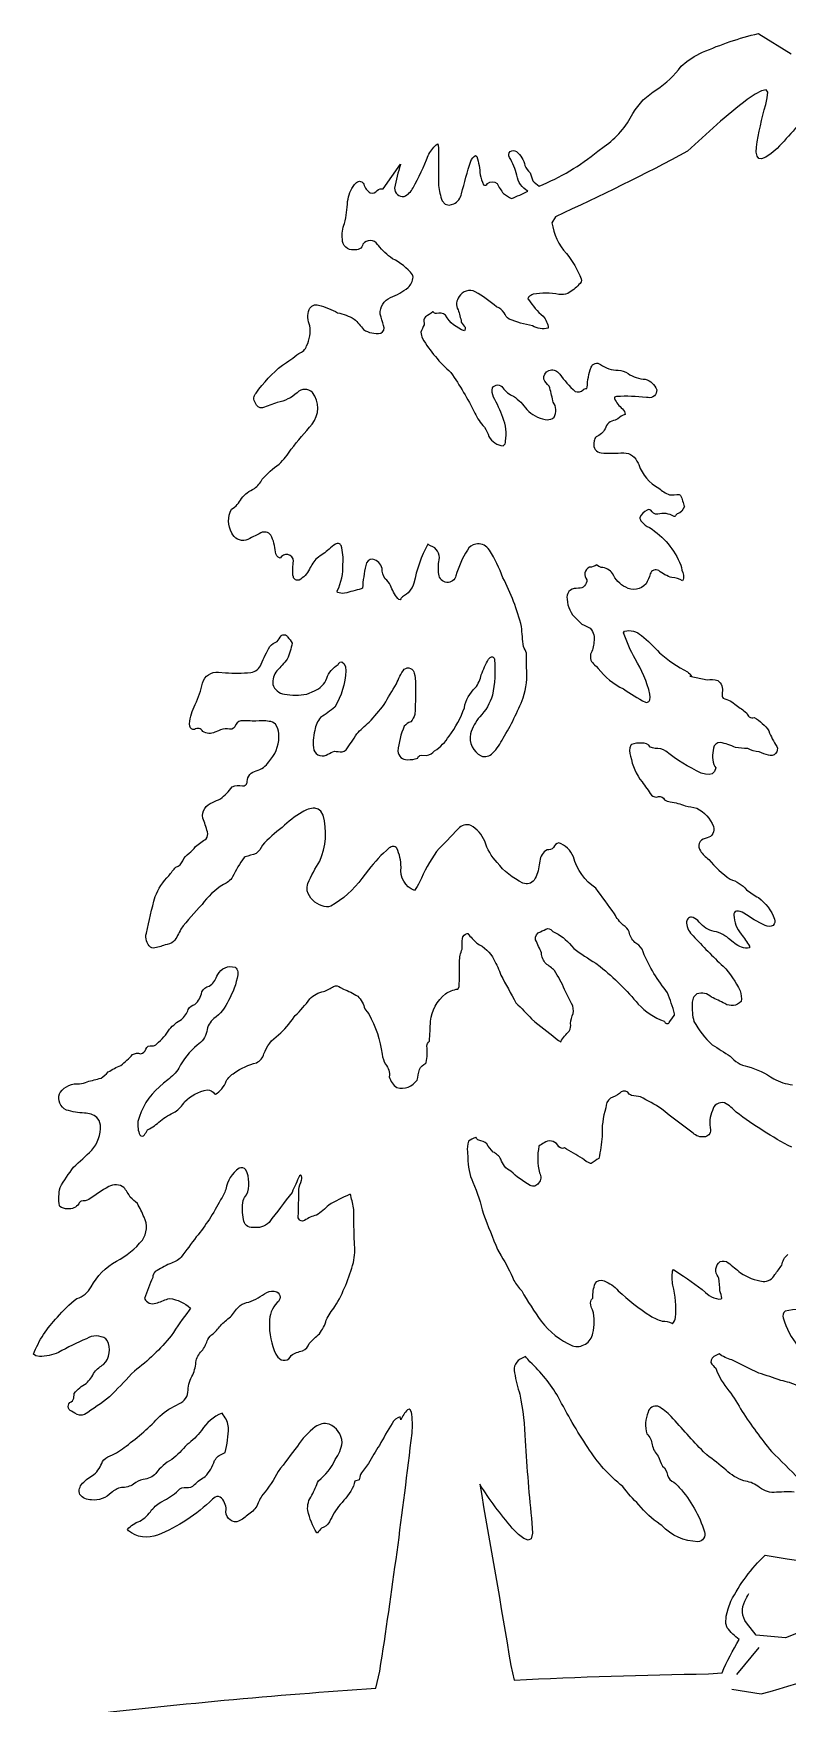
# Model space of a CAD drawing. Extents: x 0.5 to 31.2, y -0.2 to 53.7.
# Drawn here: x 2.02 to 8.26, y 36.66 to 50.48 of the extents above; entities that cross this region are included whole.
import ezdxf

# ---------------------------------------------------------------- set-up
doc = ezdxf.new("R2010")
doc.units = 0
doc.linetypes.add('0', pattern=[0])
doc.layers.add('1', color=7, linetype='0')

msp = doc.modelspace()

# ---------------------------------------------------------------- linework, layer by layer
at = {"layer": '1'}
msp.add_line((8.020004, 37.120956), (7.83757, 36.898003), dxfattribs=at)
for points in [[(2.345506, 36.551342, -0.012793), (4.853896, 36.784077), (4.886475, 36.925751, 0.008955), (5.152649, 38.895176, 0.06131), (5.147125, 39.069405), (5.138275, 39.086899), (5.127548, 39.092232), (5.115645, 39.087982, 0.079616), (5.059601, 39.00489), (5.054521, 39.030724, 0.202092), (4.987244, 38.9758, 0.018822), (4.883514, 38.79261, 0.037341), (4.793015, 38.644241, 0.017418), (4.727676, 38.553787, 0.045761), (4.714767, 38.50898), (4.678223, 38.49762), (4.675201, 38.477692), (4.668839, 38.456657, -0.081466), (4.557007, 38.305069, 0.060931), (4.470481, 38.159443, -0.168942), (4.404435, 38.108719, -0.032596), (4.370148, 38.070396), (4.364792, 38.070061, -0.07641), (4.289781, 38.253815, -0.182873), (4.323608, 38.38018, 0.030602), (4.37773, 38.500481, 0.124196), (4.517548, 38.676506, 0.113195), (4.574677, 38.817352, 0.281376), (4.466461, 38.969872, 0.232171), (4.352142, 38.946114, 0.089895), (4.204467, 38.786453, 0.004665), (4.046051, 38.577904, -0.060624), (3.918167, 38.387451, 0.074129), (3.8694, 38.291283, -0.116283), (3.790787, 38.217186, -0.139281), (3.703824, 38.161736, -0.514159), (3.615636, 38.261642, 0.215378), (3.565521, 38.365746, 0.318097), (3.513641, 38.357239), (3.500992, 38.347977, -0.100035), (3.047531, 38.051598, -0.271873), (2.806168, 38.087105), (2.799713, 38.098389, -0.14173), (2.900375, 38.16613, 0.127295), (2.998734, 38.258965, -0.087034), (3.086136, 38.330116, 0.073978), (3.21892, 38.419785, -0.297637), (3.285386, 38.444195, 0.249511), (3.353983, 38.468853, -0.071435), (3.442337, 38.535828, 0.109668), (3.519744, 38.667671, -0.197853), (3.58992, 38.725632), (3.606873, 38.733795, 0.051297), (3.634735, 38.941376, 0.155579), (3.590393, 39.045776), (3.5811, 39.060051, 0.149039), (3.41069, 38.917084, -0.066668), (3.291367, 38.799629, -0.035422), (3.166458, 38.676025, 0.121547), (3.03406, 38.560997, -0.171139), (2.929312, 38.510303, 0.136781), (2.84996, 38.471809, -0.137391), (2.748917, 38.444168, 0.142221), (2.664856, 38.401268, -0.236956), (2.500107, 38.342911, -0.259516), (2.405671, 38.386963, -0.303055), (2.427246, 38.479446, -0.067049), (2.521118, 38.552452, 0.134553), (2.591766, 38.65876, -0.180212), (2.656128, 38.707573, 0.077306), (2.78717, 38.788231, 0.052082), (3.066604, 39.036537, -0.078489), (3.224564, 39.13649, 0.298609), (3.300858, 39.250938, -0.123621), (3.338364, 39.377853, 0.096705), (3.365692, 39.494637, -0.145097), (3.422852, 39.584862, 0.053745), (3.463211, 39.670547, -0.11358), (3.50785, 39.717529, 0.047598), (3.576874, 39.794388, -0.012579), (3.660568, 39.865982, -0.055696), (3.729874, 39.951118, -0.105072), (3.801468, 39.978828, 0.062414), (3.950433, 40.059555, -0.202845), (4.033066, 40.064247, -0.582965), (4.036452, 39.975021, 0.204822), (3.973511, 39.810616, 0.122536), (4.026993, 39.548378), (4.043777, 39.524033, 0.606083), (4.153015, 39.53804, -0.09783), (4.246102, 39.576031, 0.222237), (4.302963, 39.635719, -0.043388), (4.386658, 39.716721, 0.100731), (4.443329, 39.829933, -0.070103), (4.515045, 39.942352, 0.070393), (4.667614, 40.306774, 0.081255), (4.675339, 40.473381, -0.010725), (4.672379, 40.744499, 0.030851), (4.645004, 40.860268), (4.643982, 40.870247), (4.634338, 40.869774, 0.018755), (4.463089, 40.782326, -0.058685), (4.362198, 40.698082, 0.102861), (4.263718, 40.654839, -0.592603), (4.211105, 40.687119, 0.006043), (4.216599, 40.910721, -0.080535), (4.239625, 40.989052, 0.139411), (4.234711, 41.028275), (4.22905, 41.030754), (4.222855, 41.024376, 0.015162), (4.160371, 40.887291, -0.000649), (3.96987, 40.638748, -0.246341), (3.835205, 40.597832, -0.446914), (3.758743, 40.662048, -0.0853), (3.754929, 40.82077, -0.099964), (3.784302, 40.866348, 0.217995), (3.777364, 41.073601, 0.35748), (3.722336, 41.086922, 0.201149), (3.611758, 40.911968, -0.074712), (3.567581, 40.824638, -0.054904), (3.367783, 40.519287, -0.003397), (3.242028, 40.350414, -0.131848), (3.148529, 40.29705, 0.02357), (3.028611, 40.232021, 0.200005), (3.007233, 40.183365, 0.019293), (2.93924, 40.008827, 0.379777), (3.034103, 39.970024, 0.029562), (3.132431, 40.007057), (3.148849, 40.009087, -0.158578), (3.318909, 39.928566), (3.310059, 39.911598, 0.022148), (3.160568, 39.700905, -0.058174), (2.855759, 39.407784), (2.832199, 39.385582, -0.017327), (2.650787, 39.19635, -0.025288), (2.442966, 39.048679, -0.245164), (2.363998, 39.059013), (2.336502, 39.075676, -0.663217), (2.333182, 39.15501, 0.27497), (2.355209, 39.196339), (2.357187, 39.209595), (2.358871, 39.222893, -0.092943), (2.456604, 39.306839, 0.10292), (2.525528, 39.400406, -0.079405), (2.601241, 39.46283, 0.321632), (2.630981, 39.662704), (2.620712, 39.674385, 0.295492), (2.459503, 39.676498, 0.023018), (2.228586, 39.562344, -0.096774), (2.070084, 39.52948), (2.041321, 39.534027), (2.021011, 39.548347, -0.100917), (2.218857, 39.853188, -0.061798), (2.379303, 40.008553, 0.216891), (2.49736, 40.106369, -0.138269), (2.707657, 40.317726, 0.103053), (2.922141, 40.492077, 0.274944), (2.935783, 40.682953, 0.03032), (2.880585, 40.793961, 0.003486), (2.821625, 40.848282, 0.034237), (2.76947, 40.927765, 0.290277), (2.643799, 40.934914, 0.026004), (2.47899, 40.827591, -0.101472), (2.416909, 40.815556, 0.222753), (2.395524, 40.793022, -0.296894), (2.304512, 40.750603, -0.154391), (2.23822, 40.771507), (2.235397, 40.777672, -0.083154), (2.241043, 40.927116, -0.030657), (2.353514, 41.096443, 0.012186), (2.503513, 41.235985, 0.187465), (2.576431, 41.442619), (2.565735, 41.480865), (2.545044, 41.507896, 0.16193), (2.443604, 41.543861, -0.063199), (2.293549, 41.568802, -0.385508), (2.237023, 41.702812), (2.242854, 41.715115, -0.265838), (2.403198, 41.785934, 0.072004), (2.465335, 41.801979, -0.019509), (2.580154, 41.832161, 0.071997), (2.638855, 41.883842, -0.040128), (2.743805, 41.938171, 0.028986), (2.841282, 42.026978, -0.233142), (2.906601, 42.034462, 0.346925), (2.949327, 42.072807, -0.394974), (3.002319, 42.099045, 0.235381), (3.040939, 42.116074, 0.07619), (3.147614, 42.238808, -0.079713), (3.244278, 42.317734, 0.148684), (3.301087, 42.402031, -0.207599), (3.356628, 42.44323, 0.164741), (3.413399, 42.545563, -0.251731), (3.474167, 42.593086, 0.16386), (3.538651, 42.675674), (3.546799, 42.689056, -0.387756), (3.688448, 42.749657, -0.251925), (3.710388, 42.712166), (3.711182, 42.687508, -0.08927), (3.63417, 42.476547, -0.155194), (3.512253, 42.32708, 0.186209), (3.455384, 42.218781, -0.215296), (3.375153, 42.106842, 0.096745), (3.223755, 41.915085, -0.096176), (3.132294, 41.81945), (3.096929, 41.790836), (3.063014, 41.760513, 0.155693), (2.884942, 41.473431, 0.13672), (2.902069, 41.362488, 0.603563), (2.938425, 41.363338, 0.033806), (2.96521, 41.404594, 0.081036), (3.070587, 41.480019, -0.054759), (3.193192, 41.55394, 0.096355), (3.271637, 41.636009, -0.158535), (3.458167, 41.73481, -0.27242), (3.517624, 41.701889), (3.525711, 41.699783, 0.178065), (3.615616, 41.806732, -0.152401), (3.683746, 41.875679, -0.093327), (3.866358, 41.96056, 0.225342), (3.927673, 42.033272, -0.164835), (4.04834, 42.190125, 0.070202), (4.176483, 42.339165), (4.185349, 42.349792, 0.042973), (4.306793, 42.487991, -0.161654), (4.421341, 42.549545, 0.062844), (4.504257, 42.591705, -0.259505), (4.560822, 42.584084), (4.585373, 42.570084, -0.04853), (4.703125, 42.51181, -0.143576), (4.761734, 42.405067), (4.778552, 42.38485), (4.79397, 42.363544, -0.102945), (4.904176, 42.030792, 0.064402), (4.932479, 41.947113, -0.224084), (4.96402, 41.843292, 0.168106), (5.026489, 41.754517, 0.322991), (5.193863, 41.817223, 0.018907), (5.213164, 41.90435, -0.172207), (5.265854, 41.955658), (5.269119, 41.961151, 0.080811), (5.274889, 42.098377, -0.190601), (5.296356, 42.138031, 0.022998), (5.304303, 42.303272, -0.197997), (5.428597, 42.529598, -0.118987), (5.531525, 42.570099), (5.542282, 42.588165, 0.025138), (5.543869, 42.79673, -0.069046), (5.566589, 42.900772, -0.011175), (5.568828, 42.988937, -0.281281), (5.608841, 43.030685), (5.613113, 43.028824, 0.00564), (5.688751, 42.948303, -0.171701), (5.829068, 42.813553, -0.047998), (5.887283, 42.685654, -0.002853), (6.0121, 42.455299, -0.027571), (6.141571, 42.322166), (6.168015, 42.297485, -0.010998), (6.364353, 42.144024), (6.382615, 42.133667, -0.070641), (6.453561, 42.222492, 0.177764), (6.464203, 42.285839, -0.100732), (6.485581, 42.36628, 0.187185), (6.472351, 42.449478), (6.41423, 42.566223, 0.057557), (6.329788, 42.722168, 0.066296), (6.258895, 42.780144, -0.165474), (6.223297, 42.868294, 0.015586), (6.174643, 42.977367, -0.388481), (6.214332, 43.044209, -0.038595), (6.275764, 43.069859, -0.241298), (6.317429, 43.045776, -0.13141), (6.470459, 42.92646), (6.491948, 42.905388, 0.021335), (6.671622, 42.783665), (6.71002, 42.75568, -0.048502), (7.024353, 42.444771, 0.122876), (7.237946, 42.30468), (7.241378, 42.301216, 0.631257), (7.280899, 42.293388, -0.033541), (7.324768, 42.354485), (7.324265, 42.365105, 0.030113), (7.265176, 42.538311), (7.253103, 42.558125, -0.078364), (7.055187, 42.899734, 0.140976), (6.995056, 42.956207, -0.148191), (6.948563, 43.043037, 0.147143), (6.90033, 43.09819, -0.092128), (6.827561, 43.192039, 0.011476), (6.672821, 43.403481, -0.173345), (6.487435, 43.663765, 0.211513), (6.365983, 43.780838, 0.218254), (6.323625, 43.740784, -0.303987), (6.269441, 43.722969, 0.234196), (6.209763, 43.629532), (6.204928, 43.597191, -0.091399), (6.163782, 43.47171, -0.36311), (6.069824, 43.447571, -0.114299), (5.856094, 43.617607, -0.112961), (5.753448, 43.792664, 0.171262), (5.638641, 43.924576, 0.302373), (5.533526, 43.896877, 0.000225), (5.356003, 43.708496, 0.049628), (5.214866, 43.454781, -0.024407), (5.173248, 43.384399, -0.350756), (5.061605, 43.578175, 0.105278), (5.02701, 43.736401, 0.419306), (4.9646, 43.737244, 0.062162), (4.792786, 43.555199), (4.737885, 43.485863, -0.107489), (4.480316, 43.255684, -0.210352), (4.408539, 43.259491, -0.260139), (4.285828, 43.382721, -0.116517), (4.291626, 43.444099, -0.043737), (4.389785, 43.628235, 0.166243), (4.418137, 44.008644), (4.399551, 44.041077), (4.375519, 44.059967), (4.347214, 44.067184, 0.164237), (4.245151, 44.034218, 0.065132), (4.07724, 43.907074, 0.044606), (3.914412, 43.759499, -0.124966), (3.86203, 43.692017, -0.020813), (3.772781, 43.664207), (3.764771, 43.658669, 0.052355), (3.668344, 43.497646, -0.143754), (3.59169, 43.433914, 0.107433), (3.416138, 43.269035, 0.024867), (3.238815, 43.066826, -0.074158), (3.180511, 42.962486, -0.152509), (3.109314, 42.936516, -0.070442), (3.013245, 42.907814), (3.001129, 42.910019), (2.989562, 42.915359, -0.28639), (2.955215, 43.032211, -0.017724), (3.02823, 43.335064, -0.111857), (3.141388, 43.507622, -0.028542), (3.199142, 43.579956, 0.240429), (3.255915, 43.631054, -0.141139), (3.30888, 43.693569, 0.055101), (3.361938, 43.748901, -0.022715), (3.449045, 43.813419, 0.266059), (3.459503, 43.870804, 0.026538), (3.42192, 43.984398, -0.376685), (3.50231, 44.113743, -0.008971), (3.567703, 44.14418, 0.061774), (3.665634, 44.242104, -0.206073), (3.750046, 44.250587, 0.422794), (3.78923, 44.287086, -0.362873), (3.864502, 44.375008, 0.172873), (3.968249, 44.449356), (3.985111, 44.471069, 0.192501), (4.05042, 44.684048, 0.127832), (4.022537, 44.761719, 0.202142), (3.970354, 44.785004, 0.083877), (3.860474, 44.785553, 0.036612), (3.736694, 44.789383, 0.279821), (3.688081, 44.741158, -0.338031), (3.627151, 44.722961, 0.152953), (3.551041, 44.708015), (3.522629, 44.696953, -0.290621), (3.421722, 44.702438, 0.433923), (3.353207, 44.718548, -0.40086), (3.315475, 44.744186), (3.311966, 44.765068, -0.101765), (3.359711, 44.925674, 0.066712), (3.418151, 45.102661, -0.360681), (3.552704, 45.191658), (3.609401, 45.188175, 0.039182), (3.818151, 45.189381, 0.259265), (3.905746, 45.258934, -0.036587), (3.976581, 45.40443, -0.132047), (4.035812, 45.445198, 0.077793), (4.068757, 45.493774, -0.479823), (4.123627, 45.484459, -0.027048), (4.161697, 45.43174, -0.047273), (4.120239, 45.301109, -0.034708), (4.035172, 45.204361, 0.19453), (4.001266, 45.090958, 0.284888), (4.09671, 45.010216, 0.09409), (4.28183, 45.011284), (4.344849, 45.039154, 0.228377), (4.44696, 45.141823, -0.166352), (4.540248, 45.256634, 0.04714), (4.555618, 45.275291), (4.57074, 45.276627), (4.590073, 45.260292), (4.601486, 45.235474), (4.606033, 45.203941, -0.125268), (4.512787, 44.903259, -0.050141), (4.396071, 44.817741, 0.147062), (4.348953, 44.710381, 0.125346), (4.341387, 44.547375, 0.494623), (4.456503, 44.514111, -0.018959), (4.509903, 44.538445, 0.018164), (4.573746, 44.532219, 0.144772), (4.6064, 44.551003, 0.038685), (4.694763, 44.681122, -0.035892), (4.798279, 44.777763, 0.018174), (4.922516, 44.924347, -0.018127), (5.024278, 45.094963, -0.076709), (5.08868, 45.217072, -0.575412), (5.171204, 45.182915), (5.175873, 45.165375), (5.178955, 45.146362, -0.028641), (5.174754, 44.843323, -0.127964), (5.142075, 44.78186, 0.109948), (5.088852, 44.746025, 0.081869), (5.036122, 44.538445, 0.419255), (5.114624, 44.467857, 0.096008), (5.200211, 44.481956, -0.270112), (5.227127, 44.505798), (5.273499, 44.5028, 0.167171), (5.339615, 44.540688, 0.106791), (5.459075, 44.663635, 0.077), (5.585601, 44.89859, -0.168102), (5.675978, 45.062206, 0.109239), (5.725441, 45.171093, -0.047327), (5.786102, 45.299187), (5.799638, 45.313248, -0.678863), (5.835433, 45.29464, -0.069011), (5.817202, 45.001686, -0.122251), (5.713684, 44.823761, 0.103099), (5.635783, 44.681942, 0.332105), (5.723282, 44.498772, 0.307381), (5.819489, 44.523048, 0.083469), (5.90595, 44.645393, 0.041883), (6.072056, 44.979103, 0.103328), (6.098709, 45.231651, 0.026096), (6.099716, 45.350349, 0.031879), (6.074081, 45.404617, -0.006957), (6.05838, 45.570099, 0.059423), (5.904175, 45.974022, 0.046808), (5.794485, 46.203293), (5.782571, 46.2164, 0.268358), (5.67968, 46.25288, 0.199999), (5.610229, 46.20314, 0.065892), (5.515717, 45.990669, -0.86324), (5.37452, 46.002316, -0.10039), (5.377898, 46.121002, 0.37892), (5.306244, 46.238102, -0.013045), (5.283661, 46.251106, 0.078142), (5.168672, 45.928802, -0.193055), (5.074061, 45.815704, 0.062485), (5.054474, 45.792152), (5.044281, 45.795143), (5.034271, 45.802666, -0.082205), (4.97438, 45.91053, 0.097785), (4.929977, 45.964661, -0.123904), (4.90416, 46.050934, 0.261803), (4.828918, 46.127922, 0.389939), (4.769455, 46.075951, 0.034823), (4.742569, 45.887718), (4.73288, 45.882622, -0.00187), (4.595206, 45.844822, -0.109654), (4.534988, 45.852776), (4.53447, 45.86451, 0.122347), (4.581389, 46.086388, 0.089544), (4.565641, 46.240307, 0.465991), (4.520096, 46.250595, 0.086363), (4.466121, 46.209644, -0.027681), (4.367204, 46.136604, 0.081871), (4.304932, 46.044731, -0.136899), (4.218843, 45.953979, -0.43718), (4.170853, 45.981552), (4.166504, 45.994957, -0.058002), (4.172604, 46.111229, 0.775352), (4.06163, 46.135033, -0.305665), (4.022461, 46.187782, 0.100956), (3.985067, 46.326721, 0.341665), (3.901932, 46.346169, -0.015661), (3.778687, 46.283821, -0.359082), (3.663004, 46.343895, -0.271402), (3.660599, 46.540352, 0.137414), (3.741776, 46.630447, -0.12361), (3.848379, 46.712093, 0.13126), (3.913849, 46.790443, -0.050046), (4.05265, 46.914387, 0.056673), (4.153114, 47.036716, -0.016954), (4.327702, 47.244553, 0.334047), (4.328897, 47.50761, 0.414068), (4.20224, 47.505249, -0.139845), (4.038006, 47.423874, 0.012882), (3.916939, 47.37891, -0.349254), (3.857193, 47.419327, -0.37615), (3.862381, 47.501785, -0.068044), (4.07991, 47.733414, 0.02861), (4.217239, 47.8302, 0.235327), (4.280823, 47.893074, 0.145542), (4.307982, 48.059891, -0.189283), (4.30049, 48.194092, -0.378608), (4.380249, 48.230766, -0.051958), (4.537018, 48.16655, -0.087889), (4.674164, 48.114868, -0.039058), (4.751312, 48.027901, 0.178751), (4.893265, 47.99707, 0.402738), (4.917648, 48.060768, -0.025747), (4.889956, 48.154793, -0.321935), (4.975525, 48.292564, 0.070778), (5.119813, 48.375469, 0.184062), (5.161118, 48.461128), (5.158752, 48.475128), (5.156097, 48.481567, 0.110919), (4.991428, 48.613918, -0.083145), (4.874573, 48.72438), (4.867325, 48.73156, 0.517061), (4.746779, 48.734779, -0.439956), (4.671143, 48.688637, -0.47288), (4.576809, 48.774544, -0.128913), (4.594177, 48.906403, 0.049034), (4.619955, 49.087059, -0.119771), (4.675552, 49.229111), (4.694336, 49.24456, -0.545863), (4.753053, 49.230415, 0.176597), (4.807037, 49.158119, 0.347404), (4.863657, 49.178871, -0.231951), (4.914963, 49.192238), (5.057648, 49.395317), (5.057449, 49.393181, 0.031461), (5.008331, 49.198246, 0.462885), (5.086899, 49.128677, 0.170795), (5.160919, 49.20015, 0.033506), (5.286448, 49.467556, -0.09831), (5.353592, 49.557838), (5.367371, 49.563614), (5.372756, 49.535072, 0.000201), (5.372726, 49.219715, 0.079687), (5.402634, 49.092934), (5.426666, 49.066078), (5.4599, 49.057045), (5.498688, 49.066925, 0.214187), (5.562654, 49.152061, -0.012948), (5.638155, 49.422287, -0.160603), (5.678207, 49.469284), (5.687683, 49.458939, -0.081421), (5.714859, 49.308502, 0.034569), (5.743454, 49.226555, 0.603384), (5.776001, 49.237869, -0.355382), (5.855743, 49.235992, 0.046959), (5.909332, 49.153259, 0.059937), (5.975403, 49.111526, 0.011071), (6.109773, 49.172119, -0.217236), (6.01976, 49.304199, 0.083874), (5.959016, 49.451523, -0.880123), (6.015381, 49.500603, -0.186814), (6.085571, 49.385307, 0.067151), (6.129669, 49.325081, 0.034758), (6.152328, 49.259865, 0.056413), (6.203323, 49.215347, 0.074231), (6.689504, 49.502815), (6.742825, 49.543285, 0.125084), (6.979584, 49.816582, -0.128984), (7.176887, 50.013714, 0.088027), (7.378555, 50.206314), (7.426041, 50.247444), (7.486481, 50.286232), (7.556274, 50.322365, -0.044701), (8.017502, 50.477852), (8.021866, 50.475349), (8.289276, 50.308815)], [(8.46524, 49.860527, -0.021289), (8.172852, 49.526978), (8.12381, 49.484093), (8.078812, 49.453491), (8.04425, 49.440628), (8.020508, 49.44471), (8.006287, 49.463608), (8.000275, 49.495155), (8.001175, 49.537231, -0.030072), (8.078018, 49.890495), (8.0905, 49.946167), (8.096497, 49.992043), (8.080566, 50.010979), (8.044083, 50.00444), (7.991089, 49.976822), (7.925612, 49.932541, 0.02554), (7.432419, 49.503616, -0.015555), (6.340072, 48.961777), (6.310333, 48.912224, 0.160135), (6.430406, 48.657276, -0.063854), (6.552477, 48.448746, -0.322621), (6.533417, 48.400787, -0.070198), (6.440704, 48.325706, -0.127681), (6.368103, 48.318268, 0.089087), (6.154914, 48.319359, 0.111614), (6.11554, 48.295883), (6.110474, 48.283318), (6.116929, 48.275864, 0.077334), (6.236693, 48.138695, -0.160497), (6.279724, 48.039284, -0.18711), (6.148117, 48.058029, -0.046622), (5.956367, 48.114239, -0.171003), (5.914842, 48.167141, 0.151871), (5.852585, 48.214523, 0.044609), (5.675745, 48.34111, 0.383442), (5.542406, 48.300041, 0.311362), (5.533173, 48.191994, -0.035612), (5.560349, 48.090034, 0.007489), (5.591765, 48.046303, -0.197584), (5.587402, 48.017365, -0.184186), (5.429016, 48.146286, 0.260045), (5.353851, 48.160301, -0.276069), (5.327927, 48.174988), (5.323471, 48.175804, -0.053664), (5.264618, 48.133492, 0.264704), (5.251862, 48.080627), (5.253633, 48.067253, 0.06612), (5.226425, 48.00502, 0.116798), (5.239044, 47.954758, 0.074893), (5.473267, 47.672249, -0.036291), (5.671981, 47.336956, 0.076423), (5.750718, 47.21981, -0.083183), (5.787842, 47.142792, 0.252794), (5.90625, 47.065659, 0.320224), (5.926576, 47.104874, 0.13878), (5.902969, 47.29908, 0.048205), (5.826117, 47.469296, -0.144293), (5.818116, 47.545128, -0.583863), (5.904083, 47.54467, 0.126864), (5.991531, 47.475578, -0.093708), (6.10195, 47.365288, 0.147806), (6.253873, 47.282722, 0.129925), (6.315414, 47.291054), (6.327515, 47.302597, 0.292585), (6.320313, 47.428078), (6.316574, 47.437614, 0.040361), (6.286331, 47.560226, -0.081149), (6.243102, 47.616287, -0.772571), (6.363815, 47.668762), (6.373886, 47.658966, 0.052358), (6.50209, 47.516327, 0.315001), (6.56752, 47.529556, -0.127173), (6.599197, 47.540993), (6.60257, 47.54969, -0.08991), (6.634644, 47.715408, -0.524852), (6.71109, 47.738853, 0.161418), (6.857956, 47.691147, -0.108877), (6.939102, 47.664101, 0.137952), (7.082275, 47.616898, -0.233662), (7.176377, 47.529991, -0.501277), (7.105225, 47.464676), (7.090698, 47.464684, 0.050491), (6.845078, 47.472797), (6.836591, 47.470585), (6.828247, 47.46788), (6.827637, 47.45649, 0.128846), (6.894426, 47.372295, -0.131306), (6.916824, 47.324875, 0.129859), (6.85437, 47.2883), (6.844376, 47.282913), (6.833817, 47.278717, 0.3037), (6.7494, 47.205578, -0.171012), (6.676618, 47.14064, 0.216642), (6.660049, 47.105553), (6.657136, 47.087067, 0.457973), (6.715958, 47.007507, 0.038286), (6.90378, 47.008698, -0.291865), (7.02179, 46.92215), (7.028351, 46.909744, 0.184363), (7.193787, 46.714111, 0.052607), (7.281967, 46.658745, -0.008084), (7.361652, 46.662895, -0.109675), (7.374695, 46.65509, -0.017378), (7.405502, 46.562561, -0.222585), (7.347103, 46.502071, 0.071567), (7.32637, 46.481522), (7.319916, 46.480103, 0.220315), (7.18505, 46.498814, -0.31094), (7.128251, 46.53294, 0.36606), (7.09665, 46.532646, 0.15238), (7.037689, 46.473099, 0.235541), (7.052851, 46.437626, 0.113834), (7.116287, 46.389267, -0.155888), (7.375778, 46.078827, 0.029663), (7.398118, 45.995918, -0.129583), (7.390961, 45.947037, 0.128023), (7.302811, 45.975304, -0.108199), (7.19342, 46.032776, 0.467645), (7.123672, 46.00618, -0.044185), (7.087952, 45.923073, -0.374529), (6.920324, 45.895962, -0.178814), (6.811968, 46.007774, 0.233015), (6.716595, 46.059147, -0.129329), (6.679962, 46.08181, -0.189565), (6.619736, 46.061859, 0.506269), (6.598373, 45.956497, -0.445424), (6.528687, 45.886261), (6.509842, 45.886009, 0.482006), (6.435166, 45.795475, 0.207711), (6.51299, 45.634739, 0.021176), (6.557846, 45.589836, -0.042045), (6.626984, 45.555466, -0.234256), (6.656434, 45.441162, -0.109603), (6.629994, 45.340935, 0.302259), (6.661789, 45.254105), (6.677239, 45.239346), (6.692035, 45.22393, 0.115946), (6.900803, 45.053421, 0.03925), (7.082698, 44.94434, 0.434449), (7.119736, 44.963043), (7.122589, 44.984314), (7.120514, 45.010399, 0.080247), (6.99733, 45.302078, -0.042585), (6.902252, 45.517845), (6.909195, 45.532837, -0.233231), (7.050674, 45.496338, -0.046108), (7.198776, 45.351128, 0.053716), (7.431199, 45.195309, -0.083393), (7.464996, 45.158875), (7.451385, 45.160477), (7.594376, 45.129646, -0.107893), (7.680787, 45.124031, -0.304431), (7.717402, 45.023945, 0.030578), (7.719528, 44.984268), (7.726044, 44.976791, -0.132337), (7.83345, 44.917953, -0.038995), (7.918167, 44.854843, 0.049255), (7.941879, 44.821404, 0.196568), (7.983215, 44.817413, -0.119628), (8.103882, 44.705772, 0.068225), (8.170528, 44.57851, -0.66731), (8.100307, 44.505852, -0.066418), (8.024231, 44.532593, -0.086831), (7.928986, 44.559776, 0.004418), (7.828812, 44.567787, 0.07043), (7.700657, 44.610249, 0.363707), (7.646815, 44.563095, 0.167551), (7.656693, 44.411072), (7.664566, 44.401657), (7.654968, 44.370247), (7.636505, 44.351875), (7.610733, 44.344803), (7.579178, 44.347298), (7.54335, 44.357613, -0.054966), (7.252878, 44.537678, 0.158943), (7.162603, 44.561649, -0.088651), (7.123168, 44.571693, 0.298966), (7.05365, 44.604576, 0.128434), (6.967545, 44.593712), (6.961366, 44.587624, 0.210675), (6.960815, 44.497871, 0.125301), (7.05539, 44.284279, -0.012561), (7.133011, 44.174644, 0.30933), (7.190628, 44.163155, -0.313965), (7.242142, 44.135887, 0.168068), (7.289215, 44.119972, -0.062959), (7.41185, 44.085556, -0.020002), (7.507585, 44.066116, -0.185833), (7.645722, 43.914635, -0.447105), (7.594238, 43.820908), (7.577271, 43.814476, 0.571621), (7.537624, 43.714108, 0.09547), (7.6071, 43.641914, 0.069604), (7.785248, 43.478821, -0.141332), (7.920029, 43.391563, 0.043225), (8.017456, 43.326263, -0.141984), (8.152192, 43.149509, -0.233191), (8.140152, 43.096695, -0.260312), (8.073944, 43.095421, -0.043981), (7.897903, 43.199249, 0.123809), (7.835601, 43.215408, 0.369119), (7.814957, 43.182411, 0.17104), (7.874924, 43.025101, -0.017935), (7.945175, 42.924988), (7.944382, 42.911728), (7.926483, 42.906952, -0.176858), (7.809219, 42.959015), (7.770874, 42.98893, 0.138609), (7.633636, 43.050865, -0.160638), (7.517128, 43.136719, 0.129862), (7.464096, 43.165272, 0.451258), (7.42366, 43.116493, 0.203157), (7.477127, 43.01078, 0.016926), (7.725699, 42.758686, -0.086905), (7.865549, 42.554031, -0.12539), (7.875061, 42.467339, -0.36286), (7.73999, 42.449265, 0.019189), (7.629181, 42.502411, 0.293838), (7.509065, 42.529816, 0.274484), (7.470947, 42.44841, 0.089411), (7.484589, 42.302383, 0.08549), (7.636415, 42.10878, 0.001483), (7.784851, 42.013618, 0.163046), (7.928211, 41.928989, -0.075464), (8.144087, 41.827209, 0.095258), (8.30011, 41.777367, -0.120063)], [(8.293304, 41.260513, -0.039483), (7.833983, 41.550606, 0.093974), (7.73815, 41.627007, 0.426668), (7.636933, 41.565823, 0.15824), (7.622597, 41.40469, -0.43702), (7.56976, 41.346905, -0.241521), (7.478317, 41.378448, -0.021268), (7.215729, 41.579475, 0.021396), (7.043503, 41.677025, 0.033391), (6.968986, 41.688564, -0.184485), (6.93634, 41.717209, 0.394127), (6.868744, 41.705681, -0.049855), (6.79483, 41.665756, 0.262971), (6.756516, 41.585793, 0.098366), (6.725937, 41.349777, -0.015459), (6.698669, 41.168266, 0.044137), (6.635605, 41.126274), (6.630173, 41.125626, -0.088837), (6.562241, 41.16848, 0.014615), (6.41243, 41.254501, -0.409542), (6.357468, 41.278351, 0.433132), (6.244839, 41.297153, 0.008806), (6.20224, 41.270287, 0.110986), (6.207412, 41.048851, -0.357273), (6.198318, 40.964478, -0.445178), (6.128891, 40.944618, -0.055926), (5.96942, 41.062653, -0.2053), (5.887676, 41.161346, 0.163433), (5.824127, 41.221039, -0.069056), (5.771637, 41.289032, 0.10818), (5.704849, 41.318787, -0.164313), (5.681915, 41.341125), (5.679184, 41.341202, 0.068449), (5.619659, 41.310913, 0.121472), (5.611923, 41.222954), (5.615251, 41.173203, 0.115566), (5.656434, 40.970604, -0.040896), (5.742496, 40.70792, 0.003091), (5.859344, 40.414162), (5.889911, 40.362644, -0.033693), (5.995968, 40.158287, 0.079221), (6.060104, 40.072739, 0.025883), (6.220825, 39.820343, 0.116536), (6.478589, 39.617348, 0.444284), (6.647834, 39.720783, 0.13368), (6.646605, 39.914116, -0.222421), (6.633541, 39.994099, -0.106572), (6.64917, 40.01284, -0.105689), (6.667747, 40.133289, -0.38082), (6.74086, 40.153885, -0.127184), (6.858673, 40.073402, 0.042598), (7.12476, 39.86438, 0.048441), (7.221329, 39.822029, -0.153623), (7.302338, 39.804459), (7.307358, 39.798676, 0.149444), (7.330917, 39.851402, 0.091996), (7.310501, 40.118813, -0.087861), (7.308289, 40.236107), (7.315643, 40.248077), (7.367187, 40.213799, -0.036826), (7.609941, 40.034496, 0.099802), (7.691544, 40.002953), (7.708435, 40.005379), (7.714921, 40.010849, 0.136566), (7.697891, 40.071358, 0.041284), (7.689758, 40.178154), (7.685575, 40.18821, -0.428705), (7.700729, 40.313873, -0.29371), (7.767929, 40.304436, -0.018546), (7.869141, 40.221893, 0.114141), (8.055786, 40.149628, 0.300761), (8.153702, 40.207298, 0.02629), (8.210602, 40.284187, -0.206325), (8.262325, 40.372166, -0.322547)], [(8.480972, 39.897087, 0.154828), (8.240285, 39.902828, 0.361539), (8.222183, 39.84832, 0.10253), (8.347153, 39.612846, -0.111082)], [(8.34642, 39.284889, 0.069858), (8.202621, 39.330177, 0.017625), (8.020202, 39.391777, -0.001104), (7.797546, 39.501488, -0.098108), (7.692154, 39.551651), (7.666214, 39.537613, 0.298692), (7.624343, 39.479156, 0.083042), (7.664474, 39.432274, 0.08825), (7.774109, 39.246128, -0.034967), (7.883058, 39.074539, 0.024539), (8.124969, 38.743454, -0.008844), (8.355245, 38.512062, -0.227446)], [(8.312393, 38.406921, 0.032436), (8.147507, 38.403641, -0.17555), (8.012711, 38.455231, 0.122666), (7.895966, 38.500549, -0.10857), (7.749939, 38.589584, 0.015977), (7.590927, 38.71447), (7.562744, 38.740273, -0.007568), (7.297434, 39.032444, 0.075809), (7.185767, 39.117176, 0.423137), (7.105496, 39.069244, 0.181834), (7.095445, 38.888847, -0.169944), (7.138535, 38.799118, 0.148282), (7.189331, 38.70491, 0.051952), (7.224608, 38.622581, -0.22899), (7.264495, 38.547516, 0.202137), (7.319231, 38.487991, -0.068318), (7.363419, 38.44532, -0.105442), (7.572175, 38.078499, -0.490115), (7.516769, 37.996559, -0.200385), (7.21843, 38.129173), (7.205505, 38.139847, -0.086267), (7.029617, 38.302094, -0.053451), (6.896439, 38.45369, -0.087426), (6.606801, 38.776165, -0.028692), (6.362254, 39.194927, 0.069582), (6.128284, 39.48418, -0.020684), (6.09201, 39.530045), (6.064545, 39.515953, 0.387517), (5.999908, 39.392715, 0.030091), (6.044769, 39.216179, -0.041467), (6.088305, 38.832039, 0.010413), (6.144502, 38.148979), (6.15004, 38.066643), (6.139023, 38.021111), (6.113815, 38.007927), (6.077316, 38.021721), (6.032364, 38.057106), (5.981827, 38.108704, -0.033649), (5.712117, 38.47226, -0.002273), (5.970068, 36.972275), (5.998003, 36.85157, -0.008376), (7.604154, 36.902946), (7.71756, 36.911476, -0.037071), (7.859238, 37.185738, -0.058348), (7.758545, 37.284782), (7.749527, 37.319901), (7.75238, 37.379753), (7.766876, 37.441559), (7.790847, 37.504028, -0.083946), (8.07341, 37.884644), (8.256729, 37.854141), (8.467361, 37.824043, 0.019767)], [(11.810135, 38.620796), (8.24295, 37.202026), (7.99968, 37.222351), (7.918655, 37.323639, -0.281391), (7.906274, 37.505177, -0.052873), (7.938919, 37.566857)], [(7.797043, 36.776398), (8.039642, 36.735962), (8.041675, 36.736271, -0.004191), (10.402298, 37.40255), (10.427307, 37.407715, -0.435348), (10.60997, 37.284561), (10.614319, 37.262833)]]:
    msp.add_lwpolyline(points, format="xyb", dxfattribs=at)

doc.saveas('drawing.dxf')
